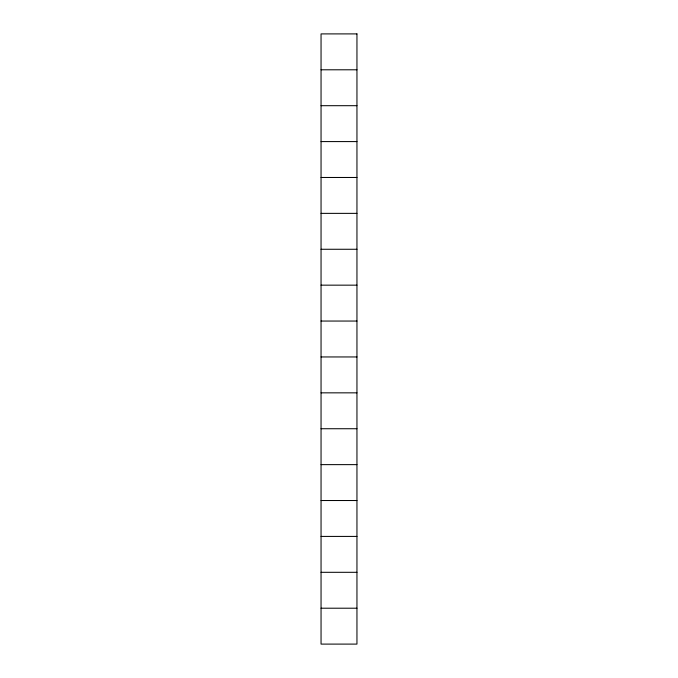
<?xml version="1.0" encoding="UTF-8"?>
<svg xmlns="http://www.w3.org/2000/svg" width="678" height="678" viewBox="0 0 678 678"><rect width="100%" height="100%" fill="white"/><g stroke="black" fill="none" stroke-linecap="round" stroke-linejoin="round"><path stroke-width="1.02" d="M321.05 69.792L356.95 69.792M321.05 105.692L356.95 105.692M321.05 141.583L356.95 141.583M321.05 177.475L356.95 177.475M321.05 213.367L356.95 213.367M321.05 249.267L356.95 249.267M321.05 285.158L356.95 285.158M321.05 321.05L356.95 321.05M321.05 356.95L356.95 356.95M321.05 392.842L356.95 392.842M321.05 428.733L356.95 428.733M321.05 464.633L356.95 464.633M321.05 500.525L356.95 500.525M321.05 536.417L356.95 536.417M321.05 572.308L356.95 572.308M321.05 608.208L356.95 608.208M356.95 33.9L321.05 33.9L321.05 644.1L356.95 644.1L356.95 33.9"/></g></svg>
